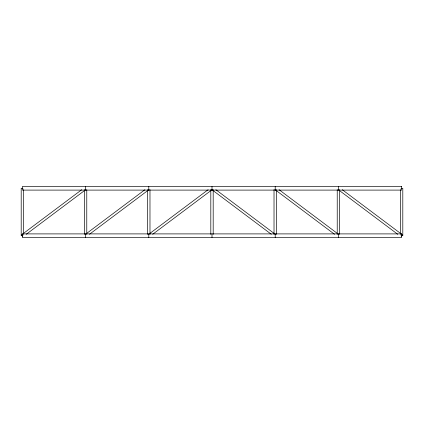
<?xml version="1.0" encoding="UTF-8"?>
<svg xmlns="http://www.w3.org/2000/svg" width="424" height="424" viewBox="0 0 424 424"><rect width="100%" height="100%" fill="white"/><g stroke="black" fill="none" stroke-linecap="round" stroke-linejoin="round"><path stroke-width="0.64" d="M401.258 236.173L402.328 234.753L342.285 189.719M81.715 189.719L21.672 234.753L22.742 236.173M26.256 234.281L85.775 189.639M85.404 234.361L144.923 189.719M89.459 234.281L148.983 189.639M148.612 234.361L208.131 189.719M152.667 234.281L212.186 189.639M22.976 188.298L21.2 188.298L21.2 235.702L22.976 235.702M401.024 188.298L402.8 188.298L402.8 235.702L401.024 235.702M338.225 189.639L397.744 234.281M279.077 189.719L338.596 234.361M275.017 189.639L334.541 234.281M215.869 189.719L275.388 234.361M211.815 189.639L271.334 234.281M400.431 189.613L400.431 234.387M339.598 189.613L339.598 234.387M338.41 186.496L338.41 190.1M338.41 233.9L338.41 237.504M337.228 189.613L337.228 234.387M276.39 189.613L276.39 234.387M275.202 186.496L275.202 190.1M275.202 233.9L275.202 237.504M274.021 189.613L274.021 234.387M213.187 189.613L213.187 234.387M212 186.496L212 190.1M212 233.9L212 237.504M210.813 189.613L210.813 234.387M149.979 189.613L149.979 234.387M148.798 186.496L148.798 190.1M148.798 233.9L148.798 237.504M147.61 189.613L147.61 234.387M86.772 189.613L86.772 234.387M85.59 186.496L85.59 190.1M85.59 233.9L85.59 237.504M84.403 189.613L84.403 234.387M23.569 189.613L23.569 234.387M401.613 186.496L22.387 186.496L22.387 190.1L401.613 190.1L401.613 186.496M401.613 233.9L22.387 233.9L22.387 237.504L401.613 237.504L401.613 233.9"/></g></svg>
